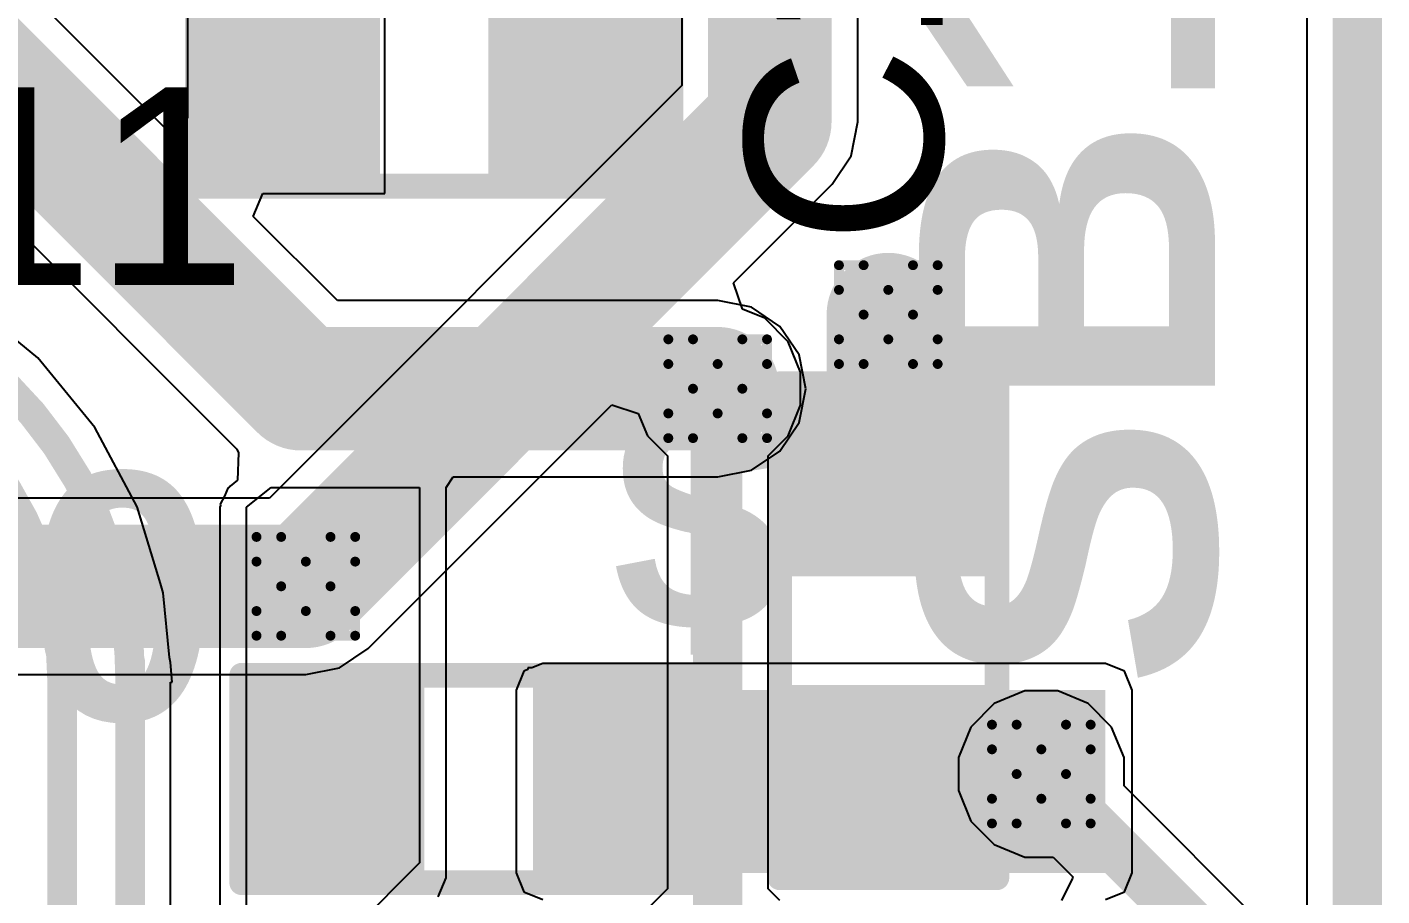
# Model space of a CAD drawing. Header units: inches. Extents: x -0.2 to 17.4, y -0.2 to 2.6.
# Drawn here: x 1.7165 to 1.991, y 0.0993 to 0.2752 of the extents above; entities that cross this region are included whole.
import ezdxf

# ---------------------------------------------------------------- set-up
doc = ezdxf.new("R2010")
doc.units = ezdxf.units.IN
doc.header["$MEASUREMENT"] = 0
for name, color, linetype in [('Board_Outline', 216, 'Continuous'), ('Bottom Layer', 5, 'Continuous'), ('Drill Drawing', 1, 'Continuous'), ('Top Layer', 1, 'Continuous'), ('Top Overlay', 2, 'Continuous'), ('Top Paste', 8, 'Continuous'), ('Top Solder', 216, 'Continuous'), ('Via Holes', 16, 'Continuous')]:
    doc.layers.add(name, color=color, linetype=linetype)
doc.styles.add('Arial', font='', dxfattribs={"height": 0.2})
doc.styles.add('Arial_Bold', font='', dxfattribs={"height": 0.2})
doc.styles.get('Arial').set_extended_font_data('Arial')
doc.styles.get('Arial_Bold').set_extended_font_data('Arial', bold=True)

# ---------------------------------------------------------------- blocks, each defined once
blk = doc.blocks.new('S______B______23')
at = {"layer": 'Top Layer'}
for points in [[(-0.045, -0.0175), (-0.045, 0.0175), (-0.015, 0.0175), (-0.015, -0.0175)], [(0.015, -0.0175), (0.015, 0.0175), (0.045, 0.0175), (0.045, -0.0175)]]:
    blk.add_hatch(color=1, dxfattribs=at).paths.add_polyline_path(points)
at = {"layer": 'Top Paste'}
for points in [[(-0.045, -0.0175), (-0.045, 0.0175), (-0.015, 0.0175), (-0.015, -0.0175)], [(0.015, -0.0175), (0.015, 0.0175), (0.045, 0.0175), (0.045, -0.0175)]]:
    blk.add_hatch(color=8, dxfattribs=at).paths.add_polyline_path(points)
at = {"layer": 'Top Solder'}
for points in [[(-0.049, -0.0215), (-0.049, 0.0215), (-0.011, 0.0215), (-0.011, -0.0215)], [(0.011, -0.0215), (0.011, 0.0215), (0.049, 0.0215), (0.049, -0.0215)]]:
    blk.add_hatch(color=216, dxfattribs=at).paths.add_polyline_path(points)
at = {"layer": 'Top Overlay'}
for points in [[(0.05, 0.022, 0.005, 0.005, 0), (-0.05, 0.022, 0.005, 0.005, 0)], [(-0.05, -0.022, 0.005, 0.005, 0), (-0.05, 0.022, 0.005, 0.005, 0)], [(0.05, -0.022, 0.005, 0.005, 0), (0.05, 0.022, 0.005, 0.005, 0)], [(0.05, -0.022, 0.005, 0.005, 0), (-0.05, -0.022, 0.005, 0.005, 0)]]:
    blk.add_lwpolyline(points, format="xyseb", dxfattribs=at)
for points in [[(-0.05125, 0.022, 0.0025, 0.0025, 1), (-0.04875, 0.022, 0.0025, 0.0025, 1)], [(-0.05125, 0.022, 0.0025, 0.0025, 1), (-0.04875, 0.022, 0.0025, 0.0025, 1)], [(0.04875, 0.022, 0.0025, 0.0025, 1), (0.05125, 0.022, 0.0025, 0.0025, 1)], [(0.04875, 0.022, 0.0025, 0.0025, 1), (0.05125, 0.022, 0.0025, 0.0025, 1)], [(-0.05125, -0.022, 0.0025, 0.0025, 1), (-0.04875, -0.022, 0.0025, 0.0025, 1)], [(-0.05125, -0.022, 0.0025, 0.0025, 1), (-0.04875, -0.022, 0.0025, 0.0025, 1)], [(0.04875, -0.022, 0.0025, 0.0025, 1), (0.05125, -0.022, 0.0025, 0.0025, 1)], [(0.04875, -0.022, 0.0025, 0.0025, 1), (0.05125, -0.022, 0.0025, 0.0025, 1)]]:
    blk.add_lwpolyline(points, format="xyseb", close=True, dxfattribs=at)
blk = doc.blocks.new('R___0603_36')
at = {"layer": 'Top Layer'}
for points in [[(-0.015, 0.0175), (-0.015, -0.0175), (-0.045, -0.0175), (-0.045, 0.0175)], [(0.045, 0.0175), (0.045, -0.0175), (0.015, -0.0175), (0.015, 0.0175)]]:
    blk.add_hatch(color=1, dxfattribs=at).paths.add_polyline_path(points)
at = {"layer": 'Top Paste'}
for points in [[(-0.015, 0.0175), (-0.015, -0.0175), (-0.045, -0.0175), (-0.045, 0.0175)], [(0.045, 0.0175), (0.045, -0.0175), (0.015, -0.0175), (0.015, 0.0175)]]:
    blk.add_hatch(color=8, dxfattribs=at).paths.add_polyline_path(points)
at = {"layer": 'Top Solder'}
for points in [[(-0.011, 0.0215), (-0.011, -0.0215), (-0.049, -0.0215), (-0.049, 0.0215)], [(0.049, 0.0215), (0.049, -0.0215), (0.011, -0.0215), (0.011, 0.0215)]]:
    blk.add_hatch(color=216, dxfattribs=at).paths.add_polyline_path(points)
at = {"layer": 'Top Overlay'}
for points in [[(-0.048, 0.021, 0.005, 0.005, 0), (0.048, 0.021, 0.005, 0.005, 0)], [(-0.048, -0.021, 0.005, 0.005, 0), (-0.048, 0.021, 0.005, 0.005, 0)], [(0.048, -0.021, 0.005, 0.005, 0), (0.048, 0.021, 0.005, 0.005, 0)], [(-0.048, -0.021, 0.005, 0.005, 0), (0.048, -0.021, 0.005, 0.005, 0)]]:
    blk.add_lwpolyline(points, format="xyseb", dxfattribs=at)
for points in [[(-0.04925, 0.021, 0.0025, 0.0025, 1), (-0.04675, 0.021, 0.0025, 0.0025, 1)], [(-0.04925, 0.021, 0.0025, 0.0025, 1), (-0.04675, 0.021, 0.0025, 0.0025, 1)], [(0.04675, 0.021, 0.0025, 0.0025, 1), (0.04925, 0.021, 0.0025, 0.0025, 1)], [(0.04675, 0.021, 0.0025, 0.0025, 1), (0.04925, 0.021, 0.0025, 0.0025, 1)], [(-0.04925, -0.021, 0.0025, 0.0025, 1), (-0.04675, -0.021, 0.0025, 0.0025, 1)], [(-0.04925, -0.021, 0.0025, 0.0025, 1), (-0.04675, -0.021, 0.0025, 0.0025, 1)], [(0.04675, -0.021, 0.0025, 0.0025, 1), (0.04925, -0.021, 0.0025, 0.0025, 1)], [(0.04675, -0.021, 0.0025, 0.0025, 1), (0.04925, -0.021, 0.0025, 0.0025, 1)]]:
    blk.add_lwpolyline(points, format="xyseb", close=True, dxfattribs=at)
blk = doc.blocks.new('R___0603_42')
at = {"layer": 'Top Layer'}
for points in [[(-0.015, 0.0175), (-0.015, -0.0175), (-0.045, -0.0175), (-0.045, 0.0175)], [(0.045, 0.0175), (0.045, -0.0175), (0.015, -0.0175), (0.015, 0.0175)]]:
    blk.add_hatch(color=1, dxfattribs=at).paths.add_polyline_path(points)
at = {"layer": 'Top Paste'}
for points in [[(-0.015, 0.0175), (-0.015, -0.0175), (-0.045, -0.0175), (-0.045, 0.0175)], [(0.045, 0.0175), (0.045, -0.0175), (0.015, -0.0175), (0.015, 0.0175)]]:
    blk.add_hatch(color=8, dxfattribs=at).paths.add_polyline_path(points)
at = {"layer": 'Top Solder'}
for points in [[(-0.011, 0.0215), (-0.011, -0.0215), (-0.049, -0.0215), (-0.049, 0.0215)], [(0.049, 0.0215), (0.049, -0.0215), (0.011, -0.0215), (0.011, 0.0215)]]:
    blk.add_hatch(color=216, dxfattribs=at).paths.add_polyline_path(points)
at = {"layer": 'Top Overlay'}
for points in [[(-0.048, 0.021, 0.005, 0.005, 0), (-0.048, -0.021, 0.005, 0.005, 0)], [(0.048, 0.021, 0.005, 0.005, 0), (-0.048, 0.021, 0.005, 0.005, 0)], [(0.048, 0.021, 0.005, 0.005, 0), (0.048, -0.021, 0.005, 0.005, 0)], [(0.048, -0.021, 0.005, 0.005, 0), (-0.048, -0.021, 0.005, 0.005, 0)]]:
    blk.add_lwpolyline(points, format="xyseb", dxfattribs=at)
for points in [[(-0.04925, 0.021, 0.0025, 0.0025, 1), (-0.04675, 0.021, 0.0025, 0.0025, 1)], [(-0.04925, 0.021, 0.0025, 0.0025, 1), (-0.04675, 0.021, 0.0025, 0.0025, 1)], [(0.04675, 0.021, 0.0025, 0.0025, 1), (0.04925, 0.021, 0.0025, 0.0025, 1)], [(0.04675, 0.021, 0.0025, 0.0025, 1), (0.04925, 0.021, 0.0025, 0.0025, 1)], [(-0.04925, -0.021, 0.0025, 0.0025, 1), (-0.04675, -0.021, 0.0025, 0.0025, 1)], [(-0.04925, -0.021, 0.0025, 0.0025, 1), (-0.04675, -0.021, 0.0025, 0.0025, 1)], [(0.04675, -0.021, 0.0025, 0.0025, 1), (0.04925, -0.021, 0.0025, 0.0025, 1)], [(0.04675, -0.021, 0.0025, 0.0025, 1), (0.04925, -0.021, 0.0025, 0.0025, 1)]]:
    blk.add_lwpolyline(points, format="xyseb", close=True, dxfattribs=at)

msp = doc.modelspace()

# ---------------------------------------------------------------- hatches: boundary and pattern name
at = {"layer": 'Bottom Layer'}
h = msp.add_hatch(color=5, dxfattribs=at)
edge = h.paths.add_edge_path()
edge.add_arc((1.891, 0.217), 0.01181, 0, 360)
h = msp.add_hatch(color=5, dxfattribs=at)
edge = h.paths.add_edge_path()
edge.add_arc((1.85643, 0.202), 0.01181, 0, 360)
h = msp.add_hatch(color=5, dxfattribs=at)
edge = h.paths.add_edge_path()
edge.add_arc((1.773, 0.162), 0.01181, 0, 360)
h = msp.add_hatch(color=5, dxfattribs=at)
edge = h.paths.add_edge_path()
edge.add_arc((1.922, 0.124), 0.01181, 0, 360)
at = {"layer": 'Top Layer'}
h = msp.add_hatch(color=1, dxfattribs=at)
edge = h.paths.add_edge_path()
edge.add_arc((1.891, 0.217), 0.01181, 0, 360)
h = msp.add_hatch(color=1, dxfattribs=at)
edge = h.paths.add_edge_path()
edge.add_arc((1.85643, 0.202), 0.01181, 0, 360)
h = msp.add_hatch(color=1, dxfattribs=at)
edge = h.paths.add_edge_path()
edge.add_arc((1.773, 0.162), 0.01181, 0, 360)
for points in [[(1.763, 0.103), (1.796, 0.103), (1.796, 0.141), (1.763, 0.141)], [(1.821, 0.104), (1.935, 0.104), (1.935, 0.141), (1.821, 0.141)]]:
    msp.add_hatch(color=1, dxfattribs=at).paths.add_polyline_path(points)
h = msp.add_hatch(color=1, dxfattribs=at)
edge = h.paths.add_edge_path()
edge.add_arc((1.922, 0.124), 0.01181, 0, 360)
at = {"layer": 'Via Holes'}
h = msp.add_hatch(color=7, dxfattribs=at)
edge = h.paths.add_edge_path()
edge.add_arc((1.891, 0.217), 0.00591, 0, 360)
h = msp.add_hatch(color=7, dxfattribs=at)
edge = h.paths.add_edge_path()
edge.add_arc((1.85643, 0.202), 0.00591, 0, 360)
h = msp.add_hatch(color=7, dxfattribs=at)
edge = h.paths.add_edge_path()
edge.add_arc((1.773, 0.162), 0.00591, 0, 360)
h = msp.add_hatch(color=7, dxfattribs=at)
edge = h.paths.add_edge_path()
edge.add_arc((1.922, 0.124), 0.00591, 0, 360)

# ---------------------------------------------------------------- linework, layer by layer
at = {"layer": 'Board_Outline'}
msp.add_lwpolyline([(1.986, 1.343, 0.01, 0.01, 0), (1.986, -0.057, 0.01, 0.01, 0)], format="xyseb", dxfattribs=at)
at = {"layer": 'Bottom Layer'}
for p, q in [((1.88484, 0.256), (1.88484, 0.799)), ((1.84916, 0.51169), (1.84916, 0.26339)), ((1.9758, 0.36017), (1.9758, 0.09115)), ((1.84916, 0.26339), (1.76561, 0.17984)), ((1.88348, 0.24917), (1.88484, 0.256)), ((1.88484, 0.256), (1.88484, 0.256)), ((1.87962, 0.24338), (1.88348, 0.24917)), ((1.85966, 0.22343), (1.87962, 0.24338)), ((1.87962, 0.24338), (1.87962, 0.24338)), ((1.86143, 0.21813), (1.85966, 0.22343)), ((1.86596, 0.21625), (1.86143, 0.21813)), ((1.87068, 0.21152), (1.86596, 0.21625)), ((1.87324, 0.20534), (1.87068, 0.21152)), ((1.87324, 0.19866), (1.87324, 0.20534)), ((1.78562, 0.14938), (1.835, 0.19877)), ((1.835, 0.19877), (1.84031, 0.197)), ((1.87068, 0.19248), (1.87324, 0.19866)), ((1.84031, 0.197), (1.84218, 0.19248)), ((1.84218, 0.19248), (1.84624, 0.18842)), ((1.86663, 0.18842), (1.87068, 0.19248)), ((1.84624, 0.18842), (1.84624, 0.10077)), ((1.86663, 0.10077), (1.86663, 0.18842)), ((1.76561, 0.17984), (1.682, 0.17984)), ((1.77983, 0.14552), (1.78562, 0.14938)), ((1.773, 0.14416), (1.77983, 0.14552)), ((1.68939, 0.14416), (1.773, 0.14416)), ((1.91866, 0.14081), (1.91248, 0.13825)), ((1.92534, 0.14081), (1.91866, 0.14081)), ((1.93152, 0.13825), (1.92534, 0.14081)), ((1.91248, 0.13825), (1.90775, 0.13352)), ((1.93625, 0.13352), (1.93152, 0.13825)), ((1.90775, 0.13352), (1.90519, 0.12734)), ((1.93881, 0.12734), (1.93625, 0.13352)), ((1.90519, 0.12734), (1.90519, 0.12066)), ((1.93881, 0.12161), (1.93881, 0.12734)), ((1.97119, 0.08923), (1.93881, 0.12161)), ((1.90519, 0.12066), (1.90775, 0.11448)), ((1.90775, 0.11448), (1.91248, 0.10975)), ((1.91248, 0.10975), (1.91866, 0.10719)), ((1.91866, 0.10719), (1.92439, 0.10719)), ((1.92439, 0.10719), (1.92836, 0.10322)), ((1.92832, 0.10292), (1.92611, 0.0984)), ((1.92836, 0.10322), (1.92832, 0.10292)), ((1.84624, 0.10077), (1.84218, 0.09671)), ((1.86899, 0.0984), (1.86663, 0.10077))]:
    msp.add_line(p, q, dxfattribs=at)
for points in [[(1.867, 0.256, 0.025, 0.025, 0), (1.867, 0.799, 0.025, 0.025, 0)], [(1.773, 0.162, 0.025, 0.025, 0), (1.867, 0.256, 0.025, 0.025, 0)], [(1.85643, 0.08719, 0.01, 0.01, 0), (1.85643, 0.202, 0.01, 0.01, 0)], [(1.682, 0.162, 0.025, 0.025, 0), (1.773, 0.162, 0.025, 0.025, 0)], [(1.922, 0.124, 0.01, 0.01, 0), (1.969, 0.077, 0.01, 0.01, 0)]]:
    msp.add_lwpolyline(points, format="xyseb", dxfattribs=at)
for points in [[(1.86075, 0.256, 0.0125, 0.0125, 1), (1.87325, 0.256, 0.0125, 0.0125, 1)], [(1.86075, 0.256, 0.0125, 0.0125, 1), (1.87325, 0.256, 0.0125, 0.0125, 1)], [(1.85393, 0.202, 0.005, 0.005, 1), (1.85893, 0.202, 0.005, 0.005, 1)], [(1.76675, 0.162, 0.0125, 0.0125, 1), (1.77925, 0.162, 0.0125, 0.0125, 1)], [(1.76675, 0.162, 0.0125, 0.0125, 1), (1.77925, 0.162, 0.0125, 0.0125, 1)], [(1.9195, 0.124, 0.005, 0.005, 1), (1.9245, 0.124, 0.005, 0.005, 1)]]:
    msp.add_lwpolyline(points, format="xyseb", close=True, dxfattribs=at)
at = {"layer": 'Drill Drawing'}
for points in [[(1.881, 0.222, 0.002, 0.002, 0), (1.881, 0.227, 0.002, 0.002, 0)], [(1.881, 0.227, 0.002, 0.002, 0), (1.886, 0.227, 0.002, 0.002, 0)], [(1.886, 0.227, 0.002, 0.002, 0), (1.891, 0.222, 0.002, 0.002, 0)], [(1.891, 0.222, 0.002, 0.002, 0), (1.896, 0.227, 0.002, 0.002, 0)], [(1.896, 0.227, 0.002, 0.002, 0), (1.901, 0.227, 0.002, 0.002, 0)], [(1.901, 0.222, 0.002, 0.002, 0), (1.901, 0.227, 0.002, 0.002, 0)], [(1.881, 0.222, 0.002, 0.002, 0), (1.886, 0.217, 0.002, 0.002, 0)], [(1.896, 0.217, 0.002, 0.002, 0), (1.901, 0.222, 0.002, 0.002, 0)], [(1.881, 0.212, 0.002, 0.002, 0), (1.886, 0.217, 0.002, 0.002, 0)], [(1.896, 0.217, 0.002, 0.002, 0), (1.901, 0.212, 0.002, 0.002, 0)], [(1.84643, 0.207, 0.002, 0.002, 0), (1.84643, 0.212, 0.002, 0.002, 0)], [(1.84643, 0.212, 0.002, 0.002, 0), (1.85143, 0.212, 0.002, 0.002, 0)], [(1.85143, 0.212, 0.002, 0.002, 0), (1.85643, 0.207, 0.002, 0.002, 0)], [(1.85643, 0.207, 0.002, 0.002, 0), (1.86143, 0.212, 0.002, 0.002, 0)], [(1.86143, 0.212, 0.002, 0.002, 0), (1.86643, 0.212, 0.002, 0.002, 0)], [(1.86643, 0.207, 0.002, 0.002, 0), (1.86643, 0.212, 0.002, 0.002, 0)], [(1.881, 0.207, 0.002, 0.002, 0), (1.881, 0.212, 0.002, 0.002, 0)], [(1.886, 0.207, 0.002, 0.002, 0), (1.891, 0.212, 0.002, 0.002, 0)], [(1.891, 0.212, 0.002, 0.002, 0), (1.896, 0.207, 0.002, 0.002, 0)], [(1.901, 0.207, 0.002, 0.002, 0), (1.901, 0.212, 0.002, 0.002, 0)], [(1.84643, 0.207, 0.002, 0.002, 0), (1.85143, 0.202, 0.002, 0.002, 0)], [(1.86143, 0.202, 0.002, 0.002, 0), (1.86643, 0.207, 0.002, 0.002, 0)], [(1.881, 0.207, 0.002, 0.002, 0), (1.886, 0.207, 0.002, 0.002, 0)], [(1.896, 0.207, 0.002, 0.002, 0), (1.901, 0.207, 0.002, 0.002, 0)], [(1.84643, 0.197, 0.002, 0.002, 0), (1.85143, 0.202, 0.002, 0.002, 0)], [(1.86143, 0.202, 0.002, 0.002, 0), (1.86643, 0.197, 0.002, 0.002, 0)], [(1.84643, 0.192, 0.002, 0.002, 0), (1.84643, 0.197, 0.002, 0.002, 0)], [(1.85143, 0.192, 0.002, 0.002, 0), (1.85643, 0.197, 0.002, 0.002, 0)], [(1.85643, 0.197, 0.002, 0.002, 0), (1.86143, 0.192, 0.002, 0.002, 0)], [(1.86643, 0.192, 0.002, 0.002, 0), (1.86643, 0.197, 0.002, 0.002, 0)], [(1.84643, 0.192, 0.002, 0.002, 0), (1.85143, 0.192, 0.002, 0.002, 0)], [(1.86143, 0.192, 0.002, 0.002, 0), (1.86643, 0.192, 0.002, 0.002, 0)], [(1.763, 0.167, 0.002, 0.002, 0), (1.763, 0.172, 0.002, 0.002, 0)], [(1.763, 0.172, 0.002, 0.002, 0), (1.768, 0.172, 0.002, 0.002, 0)], [(1.768, 0.172, 0.002, 0.002, 0), (1.773, 0.167, 0.002, 0.002, 0)], [(1.773, 0.167, 0.002, 0.002, 0), (1.778, 0.172, 0.002, 0.002, 0)], [(1.778, 0.172, 0.002, 0.002, 0), (1.783, 0.172, 0.002, 0.002, 0)], [(1.783, 0.167, 0.002, 0.002, 0), (1.783, 0.172, 0.002, 0.002, 0)], [(1.763, 0.167, 0.002, 0.002, 0), (1.768, 0.162, 0.002, 0.002, 0)], [(1.778, 0.162, 0.002, 0.002, 0), (1.783, 0.167, 0.002, 0.002, 0)], [(1.763, 0.157, 0.002, 0.002, 0), (1.768, 0.162, 0.002, 0.002, 0)], [(1.778, 0.162, 0.002, 0.002, 0), (1.783, 0.157, 0.002, 0.002, 0)], [(1.763, 0.152, 0.002, 0.002, 0), (1.763, 0.157, 0.002, 0.002, 0)], [(1.768, 0.152, 0.002, 0.002, 0), (1.773, 0.157, 0.002, 0.002, 0)], [(1.773, 0.157, 0.002, 0.002, 0), (1.778, 0.152, 0.002, 0.002, 0)], [(1.783, 0.152, 0.002, 0.002, 0), (1.783, 0.157, 0.002, 0.002, 0)], [(1.763, 0.152, 0.002, 0.002, 0), (1.768, 0.152, 0.002, 0.002, 0)], [(1.778, 0.152, 0.002, 0.002, 0), (1.783, 0.152, 0.002, 0.002, 0)], [(1.912, 0.129, 0.002, 0.002, 0), (1.912, 0.134, 0.002, 0.002, 0)], [(1.912, 0.134, 0.002, 0.002, 0), (1.917, 0.134, 0.002, 0.002, 0)], [(1.917, 0.134, 0.002, 0.002, 0), (1.922, 0.129, 0.002, 0.002, 0)], [(1.922, 0.129, 0.002, 0.002, 0), (1.927, 0.134, 0.002, 0.002, 0)], [(1.927, 0.134, 0.002, 0.002, 0), (1.932, 0.134, 0.002, 0.002, 0)], [(1.932, 0.129, 0.002, 0.002, 0), (1.932, 0.134, 0.002, 0.002, 0)], [(1.912, 0.129, 0.002, 0.002, 0), (1.917, 0.124, 0.002, 0.002, 0)], [(1.927, 0.124, 0.002, 0.002, 0), (1.932, 0.129, 0.002, 0.002, 0)], [(1.912, 0.119, 0.002, 0.002, 0), (1.917, 0.124, 0.002, 0.002, 0)], [(1.927, 0.124, 0.002, 0.002, 0), (1.932, 0.119, 0.002, 0.002, 0)], [(1.912, 0.114, 0.002, 0.002, 0), (1.912, 0.119, 0.002, 0.002, 0)], [(1.917, 0.114, 0.002, 0.002, 0), (1.922, 0.119, 0.002, 0.002, 0)], [(1.922, 0.119, 0.002, 0.002, 0), (1.927, 0.114, 0.002, 0.002, 0)], [(1.932, 0.114, 0.002, 0.002, 0), (1.932, 0.119, 0.002, 0.002, 0)], [(1.912, 0.114, 0.002, 0.002, 0), (1.917, 0.114, 0.002, 0.002, 0)], [(1.927, 0.114, 0.002, 0.002, 0), (1.932, 0.114, 0.002, 0.002, 0)]]:
    msp.add_lwpolyline(points, format="xyseb", dxfattribs=at)
for points in [[(1.8805, 0.227, 0.001, 0.001, 1), (1.8815, 0.227, 0.001, 0.001, 1)], [(1.8805, 0.227, 0.001, 0.001, 1), (1.8815, 0.227, 0.001, 0.001, 1)], [(1.8855, 0.227, 0.001, 0.001, 1), (1.8865, 0.227, 0.001, 0.001, 1)], [(1.8855, 0.227, 0.001, 0.001, 1), (1.8865, 0.227, 0.001, 0.001, 1)], [(1.8955, 0.227, 0.001, 0.001, 1), (1.8965, 0.227, 0.001, 0.001, 1)], [(1.8955, 0.227, 0.001, 0.001, 1), (1.8965, 0.227, 0.001, 0.001, 1)], [(1.9005, 0.227, 0.001, 0.001, 1), (1.9015, 0.227, 0.001, 0.001, 1)], [(1.9005, 0.227, 0.001, 0.001, 1), (1.9015, 0.227, 0.001, 0.001, 1)], [(1.8805, 0.222, 0.001, 0.001, 1), (1.8815, 0.222, 0.001, 0.001, 1)], [(1.8805, 0.222, 0.001, 0.001, 1), (1.8815, 0.222, 0.001, 0.001, 1)], [(1.8905, 0.222, 0.001, 0.001, 1), (1.8915, 0.222, 0.001, 0.001, 1)], [(1.8905, 0.222, 0.001, 0.001, 1), (1.8915, 0.222, 0.001, 0.001, 1)], [(1.9005, 0.222, 0.001, 0.001, 1), (1.9015, 0.222, 0.001, 0.001, 1)], [(1.9005, 0.222, 0.001, 0.001, 1), (1.9015, 0.222, 0.001, 0.001, 1)], [(1.8855, 0.217, 0.001, 0.001, 1), (1.8865, 0.217, 0.001, 0.001, 1)], [(1.8855, 0.217, 0.001, 0.001, 1), (1.8865, 0.217, 0.001, 0.001, 1)], [(1.8955, 0.217, 0.001, 0.001, 1), (1.8965, 0.217, 0.001, 0.001, 1)], [(1.8955, 0.217, 0.001, 0.001, 1), (1.8965, 0.217, 0.001, 0.001, 1)], [(1.84593, 0.212, 0.001, 0.001, 1), (1.84693, 0.212, 0.001, 0.001, 1)], [(1.84593, 0.212, 0.001, 0.001, 1), (1.84693, 0.212, 0.001, 0.001, 1)], [(1.85093, 0.212, 0.001, 0.001, 1), (1.85193, 0.212, 0.001, 0.001, 1)], [(1.85093, 0.212, 0.001, 0.001, 1), (1.85193, 0.212, 0.001, 0.001, 1)], [(1.86093, 0.212, 0.001, 0.001, 1), (1.86193, 0.212, 0.001, 0.001, 1)], [(1.86093, 0.212, 0.001, 0.001, 1), (1.86193, 0.212, 0.001, 0.001, 1)], [(1.86593, 0.212, 0.001, 0.001, 1), (1.86693, 0.212, 0.001, 0.001, 1)], [(1.86593, 0.212, 0.001, 0.001, 1), (1.86693, 0.212, 0.001, 0.001, 1)], [(1.8805, 0.212, 0.001, 0.001, 1), (1.8815, 0.212, 0.001, 0.001, 1)], [(1.8805, 0.212, 0.001, 0.001, 1), (1.8815, 0.212, 0.001, 0.001, 1)], [(1.8905, 0.212, 0.001, 0.001, 1), (1.8915, 0.212, 0.001, 0.001, 1)], [(1.8905, 0.212, 0.001, 0.001, 1), (1.8915, 0.212, 0.001, 0.001, 1)], [(1.9005, 0.212, 0.001, 0.001, 1), (1.9015, 0.212, 0.001, 0.001, 1)], [(1.9005, 0.212, 0.001, 0.001, 1), (1.9015, 0.212, 0.001, 0.001, 1)], [(1.84593, 0.207, 0.001, 0.001, 1), (1.84693, 0.207, 0.001, 0.001, 1)], [(1.84593, 0.207, 0.001, 0.001, 1), (1.84693, 0.207, 0.001, 0.001, 1)], [(1.85593, 0.207, 0.001, 0.001, 1), (1.85693, 0.207, 0.001, 0.001, 1)], [(1.85593, 0.207, 0.001, 0.001, 1), (1.85693, 0.207, 0.001, 0.001, 1)], [(1.86593, 0.207, 0.001, 0.001, 1), (1.86693, 0.207, 0.001, 0.001, 1)], [(1.86593, 0.207, 0.001, 0.001, 1), (1.86693, 0.207, 0.001, 0.001, 1)], [(1.8805, 0.207, 0.001, 0.001, 1), (1.8815, 0.207, 0.001, 0.001, 1)], [(1.8805, 0.207, 0.001, 0.001, 1), (1.8815, 0.207, 0.001, 0.001, 1)], [(1.8855, 0.207, 0.001, 0.001, 1), (1.8865, 0.207, 0.001, 0.001, 1)], [(1.8855, 0.207, 0.001, 0.001, 1), (1.8865, 0.207, 0.001, 0.001, 1)], [(1.8955, 0.207, 0.001, 0.001, 1), (1.8965, 0.207, 0.001, 0.001, 1)], [(1.8955, 0.207, 0.001, 0.001, 1), (1.8965, 0.207, 0.001, 0.001, 1)], [(1.9005, 0.207, 0.001, 0.001, 1), (1.9015, 0.207, 0.001, 0.001, 1)], [(1.9005, 0.207, 0.001, 0.001, 1), (1.9015, 0.207, 0.001, 0.001, 1)], [(1.85093, 0.202, 0.001, 0.001, 1), (1.85193, 0.202, 0.001, 0.001, 1)], [(1.85093, 0.202, 0.001, 0.001, 1), (1.85193, 0.202, 0.001, 0.001, 1)], [(1.86093, 0.202, 0.001, 0.001, 1), (1.86193, 0.202, 0.001, 0.001, 1)], [(1.86093, 0.202, 0.001, 0.001, 1), (1.86193, 0.202, 0.001, 0.001, 1)], [(1.84593, 0.197, 0.001, 0.001, 1), (1.84693, 0.197, 0.001, 0.001, 1)], [(1.84593, 0.197, 0.001, 0.001, 1), (1.84693, 0.197, 0.001, 0.001, 1)], [(1.85593, 0.197, 0.001, 0.001, 1), (1.85693, 0.197, 0.001, 0.001, 1)], [(1.85593, 0.197, 0.001, 0.001, 1), (1.85693, 0.197, 0.001, 0.001, 1)], [(1.86593, 0.197, 0.001, 0.001, 1), (1.86693, 0.197, 0.001, 0.001, 1)], [(1.86593, 0.197, 0.001, 0.001, 1), (1.86693, 0.197, 0.001, 0.001, 1)], [(1.84593, 0.192, 0.001, 0.001, 1), (1.84693, 0.192, 0.001, 0.001, 1)], [(1.84593, 0.192, 0.001, 0.001, 1), (1.84693, 0.192, 0.001, 0.001, 1)], [(1.85093, 0.192, 0.001, 0.001, 1), (1.85193, 0.192, 0.001, 0.001, 1)], [(1.85093, 0.192, 0.001, 0.001, 1), (1.85193, 0.192, 0.001, 0.001, 1)], [(1.86093, 0.192, 0.001, 0.001, 1), (1.86193, 0.192, 0.001, 0.001, 1)], [(1.86093, 0.192, 0.001, 0.001, 1), (1.86193, 0.192, 0.001, 0.001, 1)], [(1.86593, 0.192, 0.001, 0.001, 1), (1.86693, 0.192, 0.001, 0.001, 1)], [(1.86593, 0.192, 0.001, 0.001, 1), (1.86693, 0.192, 0.001, 0.001, 1)], [(1.7625, 0.172, 0.001, 0.001, 1), (1.7635, 0.172, 0.001, 0.001, 1)], [(1.7625, 0.172, 0.001, 0.001, 1), (1.7635, 0.172, 0.001, 0.001, 1)], [(1.7675, 0.172, 0.001, 0.001, 1), (1.7685, 0.172, 0.001, 0.001, 1)], [(1.7675, 0.172, 0.001, 0.001, 1), (1.7685, 0.172, 0.001, 0.001, 1)], [(1.7775, 0.172, 0.001, 0.001, 1), (1.7785, 0.172, 0.001, 0.001, 1)], [(1.7775, 0.172, 0.001, 0.001, 1), (1.7785, 0.172, 0.001, 0.001, 1)], [(1.7825, 0.172, 0.001, 0.001, 1), (1.7835, 0.172, 0.001, 0.001, 1)], [(1.7825, 0.172, 0.001, 0.001, 1), (1.7835, 0.172, 0.001, 0.001, 1)], [(1.7625, 0.167, 0.001, 0.001, 1), (1.7635, 0.167, 0.001, 0.001, 1)], [(1.7625, 0.167, 0.001, 0.001, 1), (1.7635, 0.167, 0.001, 0.001, 1)], [(1.7725, 0.167, 0.001, 0.001, 1), (1.7735, 0.167, 0.001, 0.001, 1)], [(1.7725, 0.167, 0.001, 0.001, 1), (1.7735, 0.167, 0.001, 0.001, 1)], [(1.7825, 0.167, 0.001, 0.001, 1), (1.7835, 0.167, 0.001, 0.001, 1)], [(1.7825, 0.167, 0.001, 0.001, 1), (1.7835, 0.167, 0.001, 0.001, 1)], [(1.7675, 0.162, 0.001, 0.001, 1), (1.7685, 0.162, 0.001, 0.001, 1)], [(1.7675, 0.162, 0.001, 0.001, 1), (1.7685, 0.162, 0.001, 0.001, 1)], [(1.7775, 0.162, 0.001, 0.001, 1), (1.7785, 0.162, 0.001, 0.001, 1)], [(1.7775, 0.162, 0.001, 0.001, 1), (1.7785, 0.162, 0.001, 0.001, 1)], [(1.7625, 0.157, 0.001, 0.001, 1), (1.7635, 0.157, 0.001, 0.001, 1)], [(1.7625, 0.157, 0.001, 0.001, 1), (1.7635, 0.157, 0.001, 0.001, 1)], [(1.7725, 0.157, 0.001, 0.001, 1), (1.7735, 0.157, 0.001, 0.001, 1)], [(1.7725, 0.157, 0.001, 0.001, 1), (1.7735, 0.157, 0.001, 0.001, 1)], [(1.7825, 0.157, 0.001, 0.001, 1), (1.7835, 0.157, 0.001, 0.001, 1)], [(1.7825, 0.157, 0.001, 0.001, 1), (1.7835, 0.157, 0.001, 0.001, 1)], [(1.7625, 0.152, 0.001, 0.001, 1), (1.7635, 0.152, 0.001, 0.001, 1)], [(1.7625, 0.152, 0.001, 0.001, 1), (1.7635, 0.152, 0.001, 0.001, 1)], [(1.7675, 0.152, 0.001, 0.001, 1), (1.7685, 0.152, 0.001, 0.001, 1)], [(1.7675, 0.152, 0.001, 0.001, 1), (1.7685, 0.152, 0.001, 0.001, 1)], [(1.7775, 0.152, 0.001, 0.001, 1), (1.7785, 0.152, 0.001, 0.001, 1)], [(1.7775, 0.152, 0.001, 0.001, 1), (1.7785, 0.152, 0.001, 0.001, 1)], [(1.7825, 0.152, 0.001, 0.001, 1), (1.7835, 0.152, 0.001, 0.001, 1)], [(1.7825, 0.152, 0.001, 0.001, 1), (1.7835, 0.152, 0.001, 0.001, 1)], [(1.9115, 0.134, 0.001, 0.001, 1), (1.9125, 0.134, 0.001, 0.001, 1)], [(1.9115, 0.134, 0.001, 0.001, 1), (1.9125, 0.134, 0.001, 0.001, 1)], [(1.9165, 0.134, 0.001, 0.001, 1), (1.9175, 0.134, 0.001, 0.001, 1)], [(1.9165, 0.134, 0.001, 0.001, 1), (1.9175, 0.134, 0.001, 0.001, 1)], [(1.9265, 0.134, 0.001, 0.001, 1), (1.9275, 0.134, 0.001, 0.001, 1)], [(1.9265, 0.134, 0.001, 0.001, 1), (1.9275, 0.134, 0.001, 0.001, 1)], [(1.9315, 0.134, 0.001, 0.001, 1), (1.9325, 0.134, 0.001, 0.001, 1)], [(1.9315, 0.134, 0.001, 0.001, 1), (1.9325, 0.134, 0.001, 0.001, 1)], [(1.9115, 0.129, 0.001, 0.001, 1), (1.9125, 0.129, 0.001, 0.001, 1)], [(1.9115, 0.129, 0.001, 0.001, 1), (1.9125, 0.129, 0.001, 0.001, 1)], [(1.9215, 0.129, 0.001, 0.001, 1), (1.9225, 0.129, 0.001, 0.001, 1)], [(1.9215, 0.129, 0.001, 0.001, 1), (1.9225, 0.129, 0.001, 0.001, 1)], [(1.9315, 0.129, 0.001, 0.001, 1), (1.9325, 0.129, 0.001, 0.001, 1)], [(1.9315, 0.129, 0.001, 0.001, 1), (1.9325, 0.129, 0.001, 0.001, 1)], [(1.9165, 0.124, 0.001, 0.001, 1), (1.9175, 0.124, 0.001, 0.001, 1)], [(1.9165, 0.124, 0.001, 0.001, 1), (1.9175, 0.124, 0.001, 0.001, 1)], [(1.9265, 0.124, 0.001, 0.001, 1), (1.9275, 0.124, 0.001, 0.001, 1)], [(1.9265, 0.124, 0.001, 0.001, 1), (1.9275, 0.124, 0.001, 0.001, 1)], [(1.9115, 0.119, 0.001, 0.001, 1), (1.9125, 0.119, 0.001, 0.001, 1)], [(1.9115, 0.119, 0.001, 0.001, 1), (1.9125, 0.119, 0.001, 0.001, 1)], [(1.9215, 0.119, 0.001, 0.001, 1), (1.9225, 0.119, 0.001, 0.001, 1)], [(1.9215, 0.119, 0.001, 0.001, 1), (1.9225, 0.119, 0.001, 0.001, 1)], [(1.9315, 0.119, 0.001, 0.001, 1), (1.9325, 0.119, 0.001, 0.001, 1)], [(1.9315, 0.119, 0.001, 0.001, 1), (1.9325, 0.119, 0.001, 0.001, 1)], [(1.9115, 0.114, 0.001, 0.001, 1), (1.9125, 0.114, 0.001, 0.001, 1)], [(1.9115, 0.114, 0.001, 0.001, 1), (1.9125, 0.114, 0.001, 0.001, 1)], [(1.9165, 0.114, 0.001, 0.001, 1), (1.9175, 0.114, 0.001, 0.001, 1)], [(1.9165, 0.114, 0.001, 0.001, 1), (1.9175, 0.114, 0.001, 0.001, 1)], [(1.9265, 0.114, 0.001, 0.001, 1), (1.9275, 0.114, 0.001, 0.001, 1)], [(1.9265, 0.114, 0.001, 0.001, 1), (1.9275, 0.114, 0.001, 0.001, 1)], [(1.9315, 0.114, 0.001, 0.001, 1), (1.9325, 0.114, 0.001, 0.001, 1)], [(1.9315, 0.114, 0.001, 0.001, 1), (1.9325, 0.114, 0.001, 0.001, 1)]]:
    msp.add_lwpolyline(points, format="xyseb", close=True, dxfattribs=at)
at = {"layer": 'Top Layer'}
for p, q in [((1.9758, 0.36017), (1.9758, -0.01862)), ((1.74438, 0.25485), (1.64484, 0.35439)), ((1.61438, 0.33438), (1.75902, 0.18975)), ((1.749, 0.2865), (1.749, 0.25677)), ((1.789, 0.2415), (1.789, 0.2865)), ((1.749, 0.25677), (1.74438, 0.25485)), ((1.76235, 0.23688), (1.76427, 0.2415)), ((1.76427, 0.2415), (1.789, 0.2415)), ((1.77939, 0.21984), (1.76235, 0.23688)), ((1.71868, 0.20824), (1.7046, 0.21979)), ((1.85643, 0.21984), (1.77939, 0.21984)), ((1.86326, 0.21848), (1.85643, 0.21984)), ((1.86905, 0.21462), (1.86326, 0.21848)), ((1.87292, 0.20883), (1.86905, 0.21462)), ((1.87428, 0.202), (1.87292, 0.20883)), ((1.73023, 0.19417), (1.71868, 0.20824)), ((1.87292, 0.19517), (1.87428, 0.202)), ((1.86905, 0.18938), (1.87292, 0.19517)), ((1.73881, 0.17811), (1.73023, 0.19417)), ((1.75902, 0.18975), (1.75937, 0.18904)), ((1.75937, 0.18904), (1.75918, 0.1835)), ((1.86326, 0.18552), (1.86905, 0.18938)), ((1.80141, 0.182), (1.80285, 0.18416)), ((1.80285, 0.18416), (1.85643, 0.18416)), ((1.85643, 0.18416), (1.86326, 0.18552)), ((1.75717, 0.18186), (1.75649, 0.18022)), ((1.75748, 0.18199), (1.75717, 0.18186)), ((1.75764, 0.18228), (1.75748, 0.18199)), ((1.75918, 0.1835), (1.75764, 0.18228)), ((1.761, 0.17804), (1.766, 0.182)), ((1.766, 0.182), (1.796, 0.182)), ((1.796, 0.182), (1.796, 0.106)), ((1.80141, 0.106), (1.80141, 0.182)), ((1.75649, 0.18022), (1.75562, 0.17866)), ((1.75562, 0.17866), (1.75571, 0.17834)), ((1.74352, 0.16259), (1.73881, 0.17811)), ((1.75571, 0.17834), (1.75559, 0.17804)), ((1.75559, 0.17804), (1.75559, 0.0965)), ((1.761, 0.0965), (1.761, 0.17804)), ((1.7441, 0.16069), (1.74352, 0.16259)), ((1.74538, 0.1476), (1.7441, 0.16069)), ((1.74559, 0.14657), (1.74538, 0.1476)), ((1.74588, 0.14257), (1.74559, 0.14657)), ((1.8188, 0.1455), (1.818, 0.1455)), ((1.818, 0.1455), (1.818, 0.14517)), ((1.821, 0.14641), (1.8188, 0.1455)), ((1.935, 0.14641), (1.821, 0.14641)), ((1.93883, 0.14483), (1.935, 0.14641)), ((1.81717, 0.14483), (1.81559, 0.141)), ((1.818, 0.14517), (1.81717, 0.14483)), ((1.94041, 0.141), (1.93883, 0.14483)), ((1.74559, 0.06771), (1.74559, 0.14257)), ((1.74559, 0.14257), (1.74588, 0.14257)), ((1.81559, 0.141), (1.81559, 0.104)), ((1.94041, 0.104), (1.94041, 0.141)), ((1.796, 0.106), (1.783, 0.093)), ((1.80141, 0.103), (1.80141, 0.106)), ((1.80141, 0.106), (1.80141, 0.106)), ((1.80141, 0.106), (1.80141, 0.106)), ((1.79983, 0.09917), (1.80141, 0.103)), ((1.81559, 0.104), (1.81717, 0.10017)), ((1.93883, 0.10017), (1.94041, 0.104)), ((1.81717, 0.10017), (1.821, 0.09859)), ((1.935, 0.09859), (1.93883, 0.10017))]:
    msp.add_line(p, q, dxfattribs=at)
for points in [[(1.76847, 0.26453, 0.025, 0.025, 0), (1.76847, 0.36319, 0.025, 0.025, 0)], [(1.627, 0.347, 0.025, 0.025, 0), (1.772, 0.202, 0.025, 0.025, 0)], [(1.76847, 0.26453, 0.02, 0.02, 0), (1.769, 0.264, 0.02, 0.02, 0)], [(1.653, 0.227, 0.006, 0.006, -0.35179), (1.73544, 0.16081, 0.006, 0.006, 0)], [(1.891, 0.1855, 0.025, 0.025, 0), (1.891, 0.217, 0.025, 0.025, 0)], [(1.64886, 0.217, 0.006, 0.006, -0.414214), (1.72365, 0.1422, 0.006, 0.006, 0)], [(1.772, 0.202, 0.025, 0.025, 0), (1.85643, 0.202, 0.025, 0.025, 0)], [(1.73544, 0.16081, 0.006, 0.006, -0.054484), (1.73743, 0.14257, 0.006, 0.006, 0)], [(1.72365, 0.1422, 0.006, 0.006, 0), (1.72365, 0.1462, 0.006, 0.006, 0)], [(1.73743, 0.14257, 0.006, 0.006, 0), (1.73743, 0.14657, 0.006, 0.006, 0)], [(1.73743, 0.05523, 0.006, 0.006, 0), (1.73743, 0.14557, 0.006, 0.006, 0)], [(1.72365, 0.05523, 0.006, 0.006, 0), (1.72365, 0.1452, 0.006, 0.006, 0)]]:
    msp.add_lwpolyline(points, format="xyseb", dxfattribs=at)
for points in [[(1.76222, 0.26453, 0.0125, 0.0125, 1), (1.77472, 0.26453, 0.0125, 0.0125, 1)], [(1.76347, 0.26453, 0.01, 0.01, 1), (1.77347, 0.26453, 0.01, 0.01, 1)], [(1.764, 0.264, 0.01, 0.01, 1), (1.774, 0.264, 0.01, 0.01, 1)], [(1.88475, 0.217, 0.0125, 0.0125, 1), (1.89725, 0.217, 0.0125, 0.0125, 1)], [(1.76575, 0.202, 0.0125, 0.0125, 1), (1.77825, 0.202, 0.0125, 0.0125, 1)], [(1.76575, 0.202, 0.0125, 0.0125, 1), (1.77825, 0.202, 0.0125, 0.0125, 1)], [(1.85018, 0.202, 0.0125, 0.0125, 1), (1.86268, 0.202, 0.0125, 0.0125, 1)], [(1.88475, 0.1855, 0.0125, 0.0125, 1), (1.89725, 0.1855, 0.0125, 0.0125, 1)], [(1.73394, 0.16081, 0.003, 0.003, 1), (1.73694, 0.16081, 0.003, 0.003, 1)], [(1.73394, 0.16081, 0.003, 0.003, 1), (1.73694, 0.16081, 0.003, 0.003, 1)], [(1.72215, 0.1462, 0.003, 0.003, 1), (1.72515, 0.1462, 0.003, 0.003, 1)], [(1.73593, 0.14657, 0.003, 0.003, 1), (1.73893, 0.14657, 0.003, 0.003, 1)], [(1.73593, 0.14557, 0.003, 0.003, 1), (1.73893, 0.14557, 0.003, 0.003, 1)], [(1.72215, 0.1452, 0.003, 0.003, 1), (1.72515, 0.1452, 0.003, 0.003, 1)], [(1.73593, 0.14257, 0.003, 0.003, 1), (1.73893, 0.14257, 0.003, 0.003, 1)], [(1.73593, 0.14257, 0.003, 0.003, 1), (1.73893, 0.14257, 0.003, 0.003, 1)], [(1.72215, 0.1422, 0.003, 0.003, 1), (1.72515, 0.1422, 0.003, 0.003, 1)], [(1.72215, 0.1422, 0.003, 0.003, 1), (1.72515, 0.1422, 0.003, 0.003, 1)]]:
    msp.add_lwpolyline(points, format="xyseb", close=True, dxfattribs=at)

# ---------------------------------------------------------------- block references
for name, p, rotation in [('R___0603_42', (1.799, 0.264), 180), ('S______B______23', (1.891, 0.153), 270)]:
    msp.add_blockref(name, p, dxfattribs=dict(rotation=rotation))
msp.add_blockref('R___0603_36', (1.808, 0.123))

# ---------------------------------------------------------------- texts
at = {"layer": 'Top Overlay'}
for s, height, rotation, style, p in [('C19', 0.04, 90, 'Arial', (1.90199, 0.23102)), ('SB1', 0.06, 90, 'Arial_Bold', (1.95719, 0.14108)), ('$', 0.045, 360, 'Arial_Bold', (1.835, 0.15304)), ('MIPI0', 0.05, 360, 'Arial_Bold', (1.57282, 0.13499))]:
    msp.add_text(s, height=height, rotation=rotation, dxfattribs=dict(at, style=style)).set_placement(p)
at = {"layer": 'Top Overlay', "style": 'Arial'}
msp.add_text('R11', height=0.04, dxfattribs=at).set_placement((1.65868, 0.22301))

doc.saveas('drawing.dxf')
